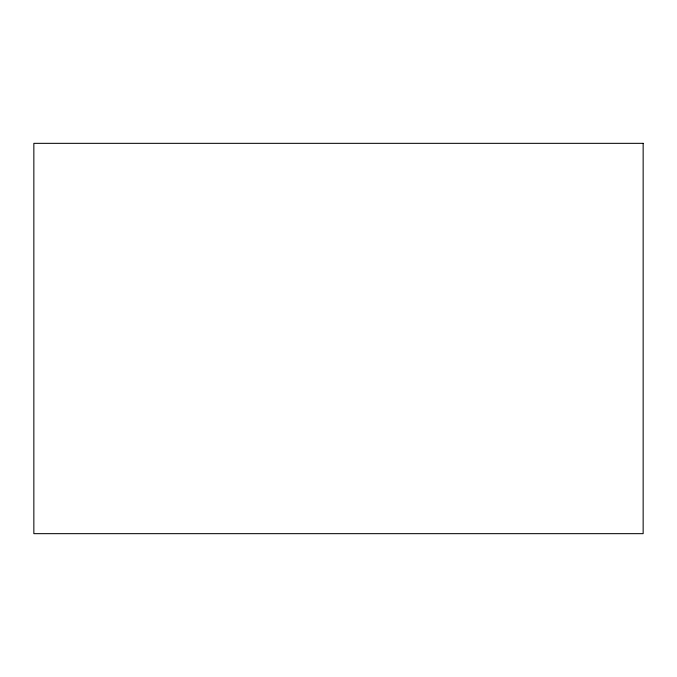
<?xml version="1.0" encoding="UTF-8"?>
<svg xmlns="http://www.w3.org/2000/svg" width="677" height="677" viewBox="0 0 677 677"><rect width="100%" height="100%" fill="white"/><g stroke="black" fill="none" stroke-linecap="round" stroke-linejoin="round"><path stroke-width="1.02" d="M643.15 143.338L33.85 143.338L33.85 533.662L643.15 533.662L643.15 143.338"/></g></svg>
